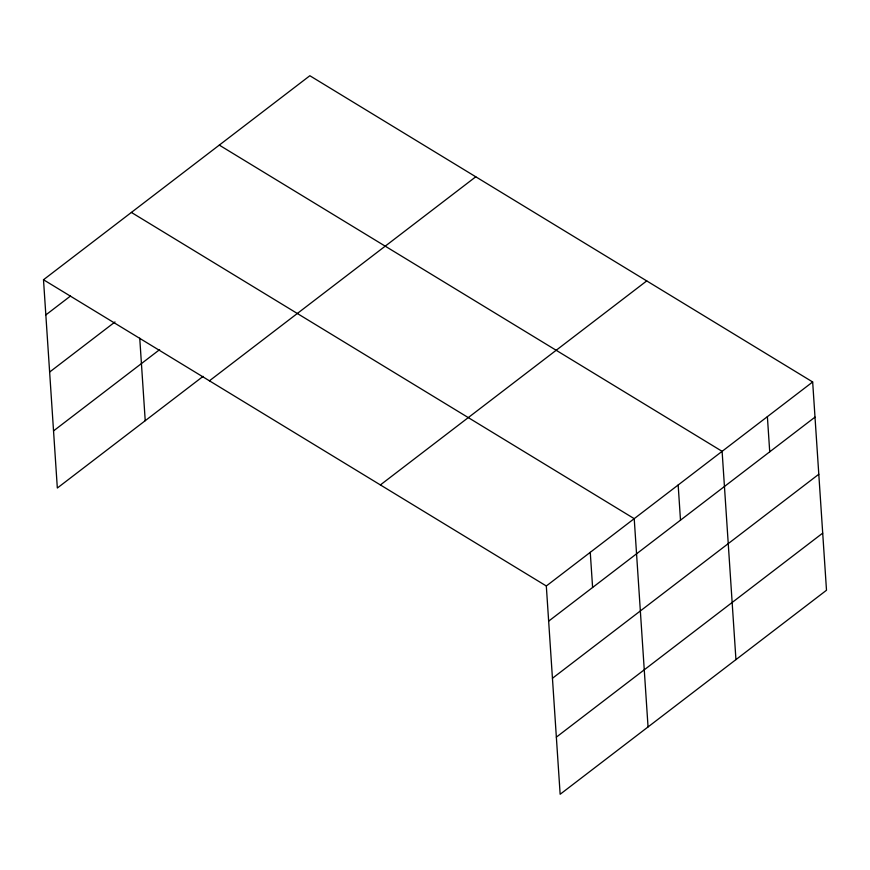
<?xml version="1.0" encoding="UTF-8"?>
<svg xmlns="http://www.w3.org/2000/svg" width="870" height="870" viewBox="0 0 870 870"><rect width="100%" height="100%" fill="white"/><g stroke="black" fill="none" stroke-linecap="round" stroke-linejoin="round"><path stroke-width="1.3" d="M43.5 279.748L309.851 75.733L812.667 381.974L826.5 590.251L560.149 794.266L546.317 585.988L43.5 279.748L57.333 488.026L203.112 376.362M45.838 314.918L70.492 296.028M49.633 372.045L115.014 321.954M53.538 430.9L159.656 349.62M209.431 380.81L475.781 176.795M380.386 484.927L646.736 280.912M546.317 585.988L812.667 381.974M548.655 621.147L815.005 417.132M552.45 678.274L818.8 474.259M556.354 737.14L822.705 533.125M219.283 145.105L722.111 451.334L735.944 659.612M131.392 212.432L634.219 518.661L648.052 726.939M767.383 416.654L769.722 451.813M678.165 485.003L680.492 520.162M590.262 552.33L592.6 587.489M139.744 338.158L145.225 420.699"/></g></svg>
